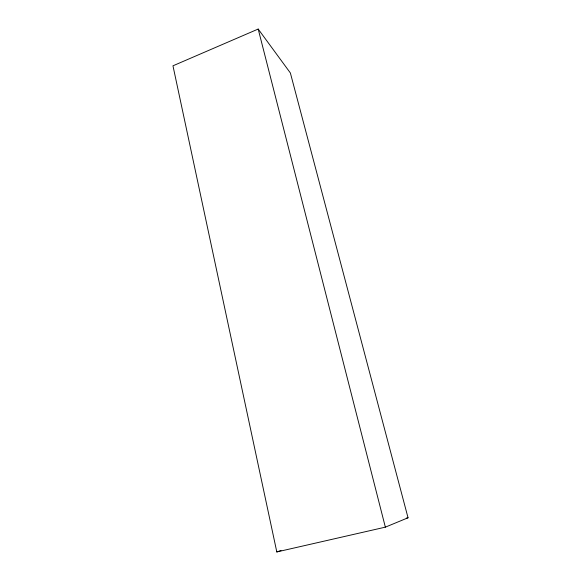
<?xml version="1.0" encoding="UTF-8"?>
<svg xmlns="http://www.w3.org/2000/svg" width="581" height="581" viewBox="0 0 581 581"><rect width="100%" height="100%" fill="white"/><g stroke="black" fill="none" stroke-linecap="round" stroke-linejoin="round"><path stroke-width="0.87" d="M258.189 29.05L172.964 65.813L276.81 551.95L385.356 527.149L408.036 517.78L290.377 72.974L258.189 29.05L385.356 527.149M276.81 551.95L281.066 550.483M406.272 518.187L408.036 517.78"/></g></svg>
